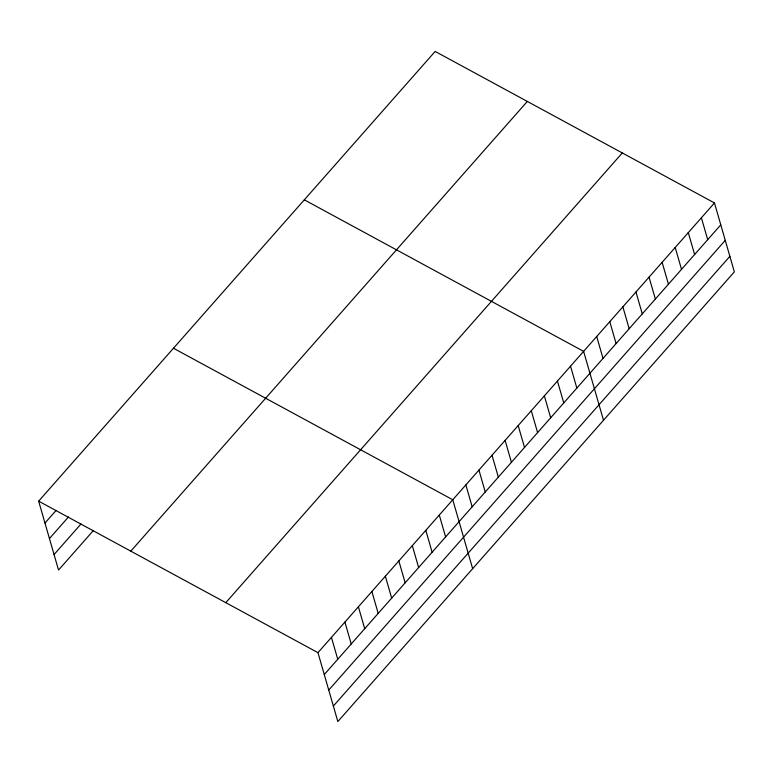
<?xml version="1.0" encoding="UTF-8"?>
<svg xmlns="http://www.w3.org/2000/svg" width="773" height="773" viewBox="0 0 773 773"><rect width="100%" height="100%" fill="white"/><g stroke="black" fill="none" stroke-linecap="round" stroke-linejoin="round"><path stroke-width="1.16" d="M38.65 501.155L435.16 51.433L714.465 202.951L734.35 271.845L337.84 721.567L317.954 652.663L38.65 501.155L58.535 570.049L93.427 530.481M44.969 523.041L56.071 510.451M49.443 538.559L68.478 516.973M54.062 554.541L81.02 523.959M130.821 551.149L527.331 101.427M225.784 602.669L622.294 152.948M317.954 652.663L714.465 202.951M324.274 674.558L720.784 224.837M328.747 690.076L725.258 240.355M333.356 706.058L729.876 256.336M304.311 199.84L583.615 351.357L603.5 420.251M173.461 348.246L452.765 499.764L472.651 568.667M701.382 217.783L707.701 239.678M688.289 232.625L694.608 254.52M675.206 247.466L681.525 269.362M662.123 262.308L668.442 284.203M649.04 277.149L655.359 299.045M635.957 291.991L642.276 313.886M622.864 306.833L629.183 328.728M609.781 321.674L616.1 343.57M596.698 336.516L603.017 358.401M570.532 366.199L576.851 388.085M557.439 381.041L563.759 402.926M544.356 395.873L550.676 417.768M531.273 410.714L537.593 432.609M518.19 425.556L524.509 447.451M505.107 440.397L511.426 462.293M492.024 455.239L498.334 477.134M478.931 470.081L485.251 491.976M465.848 484.922L472.168 506.817M439.286 515.05L445.606 536.945M425.797 530.346L432.117 552.231M412.318 545.632L418.637 567.527M398.839 560.927L405.158 582.813M385.36 576.214L391.679 598.109M371.881 591.509L378.2 613.395M358.392 606.795L364.711 628.691M344.913 622.081L351.232 643.977M331.433 637.377L337.753 659.272"/></g></svg>
